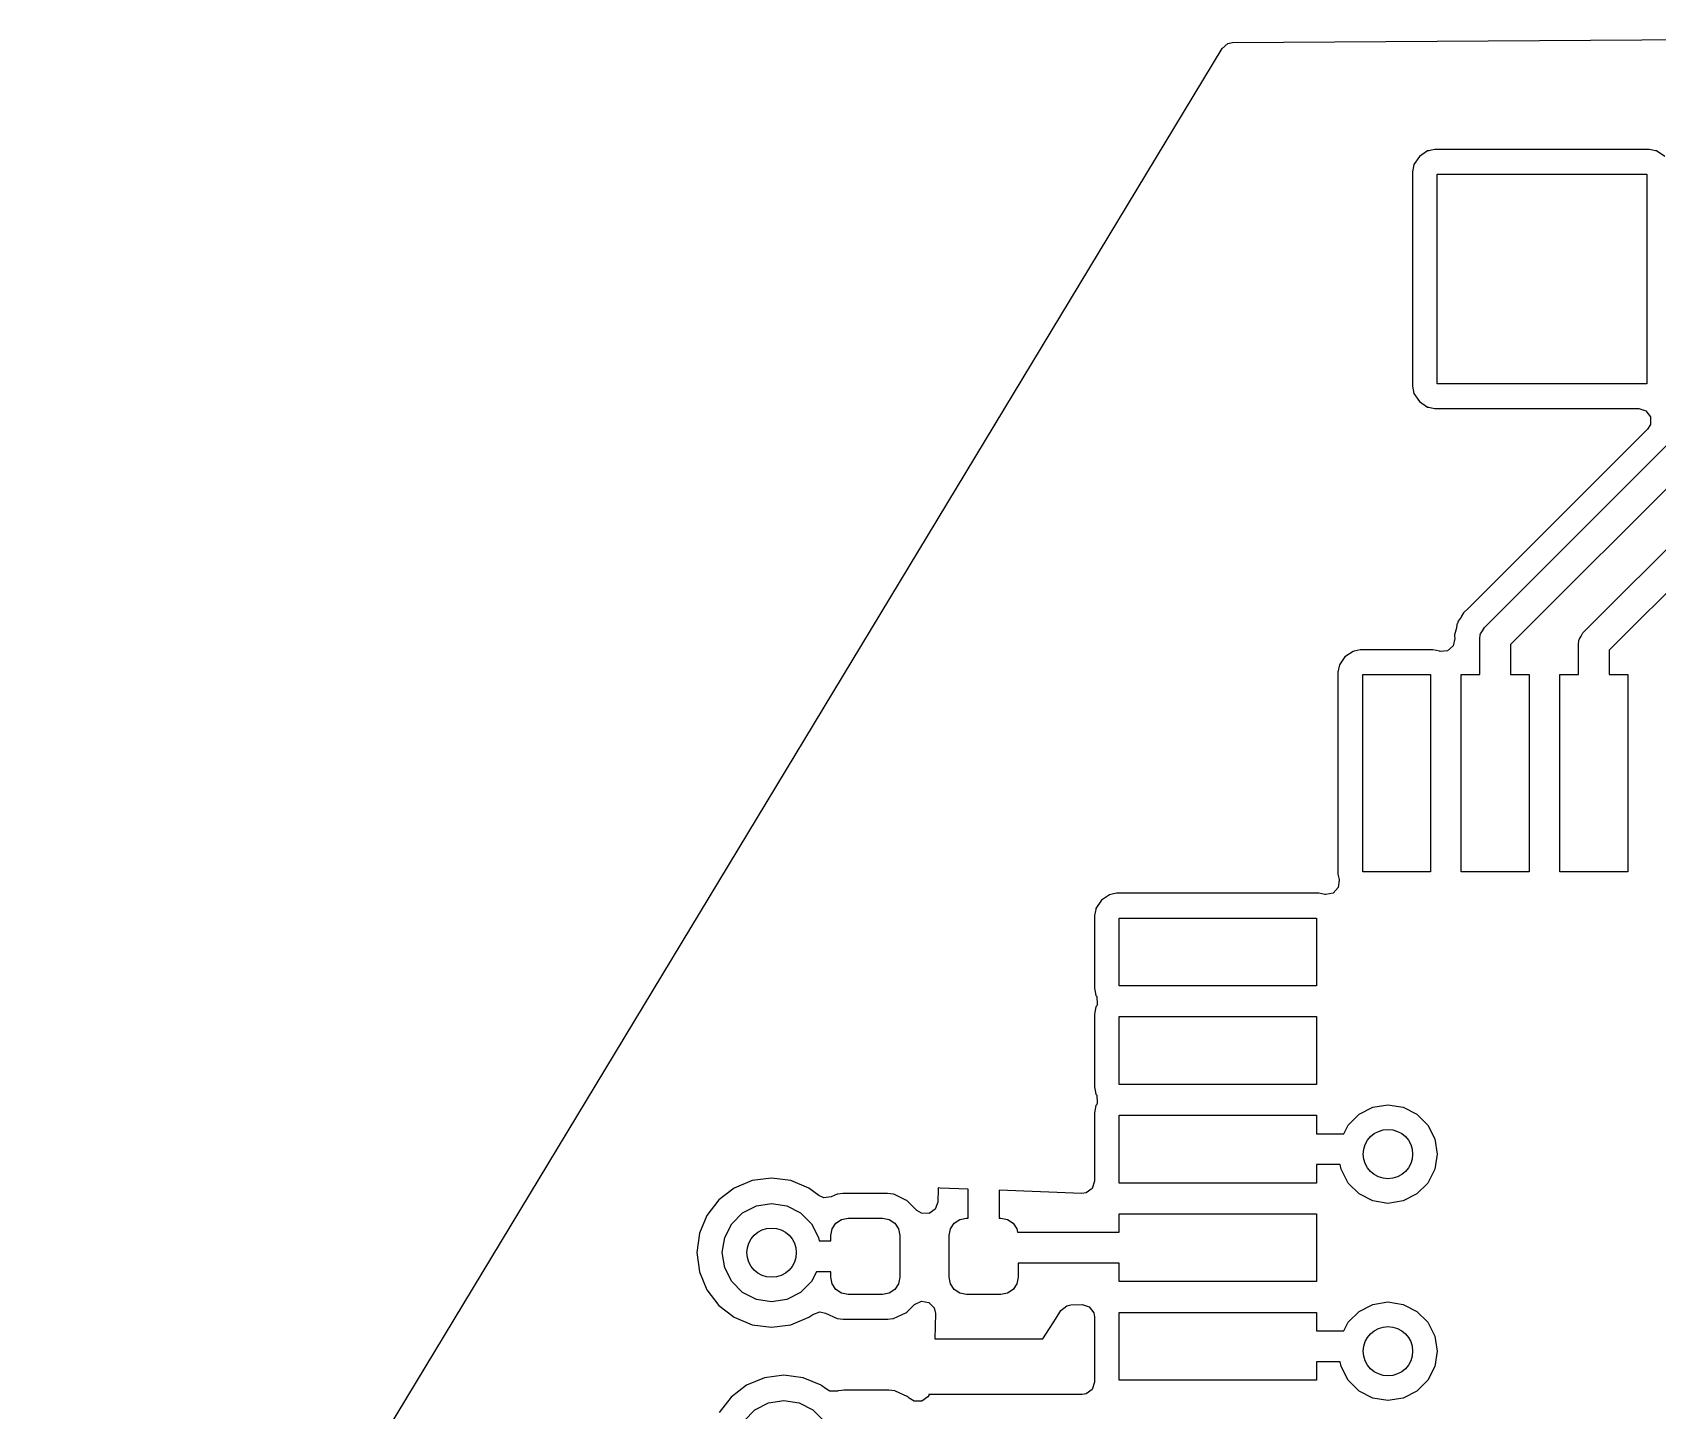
# Model space of a CAD drawing. Extents: x 128.2 to 165.3, y -118.5 to -85.
# Drawn here: x 128.8 to 141.99, y -96.18 to -85 of the extents above; entities that cross this region are included whole.
import ezdxf

# ---------------------------------------------------------------- set-up
doc = ezdxf.new("R2010")
doc.units = 0
doc.layers.add('BLACK', color=7, linetype='CONTINUOUS')

msp = doc.modelspace()

# ---------------------------------------------------------------- linework, layer by layer
at = {"layer": 'BLACK', "linetype": 'CONTINUOUS'}
for p, q in [((138.54, -85.0817), (150.28, -85.0001)), ((128.804, -101.1), (138.456, -85.1295)), ((138.456, -85.1295), (138.502, -85.0895)), ((138.502, -85.0895), (138.54, -85.0817)), ((140.18, -85.9495), (140.154, -85.9547)), ((141.92, -85.9495), (140.18, -85.9495)), ((141.946, -85.9547), (141.92, -85.9495)), ((140.011, -86.0718), (139.999, -86.1303)), ((140.055, -86.0054), (140.011, -86.0718)), ((140.122, -85.9611), (140.055, -86.0054)), ((140.131, -85.9592), (140.122, -85.9611)), ((140.154, -85.9547), (140.131, -85.9592)), ((140.131, -85.9592), (140.131, -85.9592)), ((141.969, -85.9592), (141.946, -85.9547)), ((141.978, -85.9611), (141.969, -85.9592)), ((141.969, -85.9592), (141.969, -85.9592)), ((142.045, -86.0054), (141.978, -85.9611)), ((139.999, -86.1303), (139.999, -87.8697)), ((140.2, -87.85), (140.2, -86.15)), ((140.2, -86.15), (141.9, -86.15)), ((141.9, -86.15), (141.9, -87.85)), ((140.582, -89.8266), (142.905, -87.5029)), ((143.084, -87.6775), (140.795, -89.9668)), ((139.999, -87.8697), (140.011, -87.9282)), ((141.9, -87.85), (140.2, -87.85)), ((140.011, -87.9282), (140.055, -87.9946)), ((140.055, -87.9946), (140.122, -88.0389)), ((140.122, -88.0389), (140.131, -88.0408)), ((140.131, -88.0408), (140.131, -88.0408)), ((140.131, -88.0408), (140.154, -88.0453)), ((140.154, -88.0453), (140.18, -88.0505)), ((140.18, -88.0505), (141.835, -88.0505)), ((141.835, -88.0505), (141.893, -88.0694)), ((141.382, -89.8716), (143.162, -88.0916)), ((141.893, -88.0694), (141.929, -88.1189)), ((141.929, -88.1801), (141.905, -88.2195)), ((141.929, -88.1189), (141.929, -88.1801)), ((141.905, -88.2195), (140.453, -89.6717)), ((143.302, -88.305), (141.595, -90.0118)), ((140.393, -89.7435), (140.37, -89.7753)), ((140.397, -89.7362), (140.393, -89.7435)), ((140.412, -89.71), (140.397, -89.7362)), ((140.417, -89.7025), (140.412, -89.71)), ((140.447, -89.6776), (140.417, -89.7025)), ((140.453, -89.6717), (140.447, -89.6776)), ((140.351, -89.8486), (140.341, -89.8862)), ((140.341, -89.8862), (140.341, -89.8948)), ((140.341, -89.8948), (140.343, -89.9163)), ((140.353, -89.8402), (140.351, -89.8486)), ((140.358, -89.8105), (140.353, -89.8402)), ((140.359, -89.802), (140.358, -89.8105)), ((140.358, -89.8105), (140.358, -89.8105)), ((140.364, -89.7945), (140.359, -89.802)), ((140.366, -89.789), (140.364, -89.7945)), ((140.368, -89.7837), (140.366, -89.789)), ((140.37, -89.7753), (140.368, -89.7837)), ((140.545, -89.915), (140.548, -89.893)), ((140.548, -89.8884), (140.549, -89.8859)), ((140.548, -89.893), (140.548, -89.8884)), ((140.549, -89.8859), (140.55, -89.8795)), ((140.55, -89.8795), (140.567, -89.8536)), ((140.567, -89.8536), (140.582, -89.8266)), ((141.35, -89.9245), (141.367, -89.8986)), ((141.367, -89.8986), (141.382, -89.8716)), ((139.517, -90.0211), (139.45, -90.0654)), ((139.526, -90.0192), (139.517, -90.0211)), ((139.549, -90.0147), (139.526, -90.0192)), ((139.526, -90.0192), (139.526, -90.0192)), ((139.575, -90.0095), (139.549, -90.0147)), ((140.165, -90.0095), (139.575, -90.0095)), ((140.195, -90.0156), (140.165, -90.0095)), ((140.219, -90.0203), (140.195, -90.0156)), ((140.223, -90.0211), (140.219, -90.0203)), ((140.219, -90.0203), (140.219, -90.0203)), ((140.224, -90.0213), (140.223, -90.0211)), ((140.283, -90.0161), (140.224, -90.0213)), ((140.33, -89.9759), (140.283, -90.0161)), ((140.343, -89.9163), (140.33, -89.9759)), ((140.545, -90.21), (140.545, -89.915)), ((140.795, -89.9668), (140.795, -90.21)), ((141.345, -89.96), (141.348, -89.938)), ((141.345, -90.21), (141.345, -89.96)), ((141.348, -89.9334), (141.349, -89.9309)), ((141.348, -89.938), (141.348, -89.9334)), ((141.349, -89.9309), (141.35, -89.9245)), ((141.595, -90.0118), (141.595, -90.21)), ((139.406, -90.1318), (139.394, -90.1903)), ((139.45, -90.0654), (139.406, -90.1318)), ((139.394, -90.1903), (139.394, -91.8297)), ((139.595, -91.81), (139.595, -90.21)), ((139.595, -90.21), (140.145, -90.21)), ((140.145, -90.21), (140.145, -91.81)), ((140.395, -91.81), (140.395, -90.21)), ((140.395, -90.21), (140.545, -90.21)), ((140.795, -90.21), (140.945, -90.21)), ((140.945, -90.21), (140.945, -91.81)), ((141.195, -91.81), (141.195, -90.21)), ((141.195, -90.21), (141.345, -90.21)), ((141.595, -90.21), (141.745, -90.21)), ((141.745, -90.21), (141.745, -91.81)), ((139.394, -91.8297), (139.403, -91.8733)), ((139.404, -91.8776), (139.397, -91.9384)), ((139.403, -91.8733), (139.404, -91.8776)), ((140.145, -91.81), (139.595, -91.81)), ((140.945, -91.81), (140.395, -91.81)), ((141.745, -91.81), (141.195, -91.81)), ((137.542, -91.9961), (137.475, -92.0404)), ((137.551, -91.9942), (137.542, -91.9961)), ((137.574, -91.9897), (137.551, -91.9942)), ((137.551, -91.9942), (137.551, -91.9942)), ((137.6, -91.9845), (137.574, -91.9897)), ((139.24, -91.9845), (137.6, -91.9845)), ((139.288, -91.994), (139.24, -91.9845)), ((139.295, -91.9952), (139.288, -91.994)), ((139.355, -91.9833), (139.295, -91.9952)), ((139.397, -91.9384), (139.355, -91.9833)), ((137.427, -92.1255), (137.419, -92.1653)), ((137.429, -92.1163), (137.427, -92.1255)), ((137.431, -92.1068), (137.429, -92.1163)), ((137.429, -92.1163), (137.429, -92.1163)), ((137.475, -92.0404), (137.431, -92.1068)), ((137.419, -92.1653), (137.419, -92.7547)), ((137.62, -92.735), (137.62, -92.185)), ((137.62, -92.185), (139.22, -92.185)), ((139.22, -92.185), (139.22, -92.735)), ((137.419, -92.7547), (137.431, -92.8132)), ((139.22, -92.735), (137.62, -92.735)), ((137.431, -92.9068), (137.419, -92.9653)), ((137.431, -92.8132), (137.437, -92.8213)), ((137.437, -92.8987), (137.431, -92.9068)), ((137.437, -92.8213), (137.437, -92.8221)), ((137.437, -92.8221), (137.442, -92.8831)), ((137.442, -92.8831), (137.437, -92.8979)), ((137.437, -92.8979), (137.437, -92.8987)), ((137.419, -92.9653), (137.419, -93.5547)), ((137.62, -93.535), (137.62, -92.985)), ((137.62, -92.985), (139.22, -92.985)), ((139.22, -92.985), (139.22, -93.535)), ((137.419, -93.5547), (137.431, -93.6132)), ((139.22, -93.535), (137.62, -93.535)), ((137.431, -93.7068), (137.419, -93.7653)), ((137.431, -93.6132), (137.437, -93.6213)), ((137.437, -93.6987), (137.431, -93.7068)), ((137.437, -93.6213), (137.437, -93.6221)), ((137.437, -93.6221), (137.442, -93.6831)), ((137.442, -93.6831), (137.437, -93.6979)), ((137.437, -93.6979), (137.437, -93.6987)), ((139.565, -93.7764), (139.676, -93.7196)), ((139.676, -93.7196), (139.8, -93.7)), ((139.8, -93.7), (139.924, -93.7196)), ((139.924, -93.7196), (140.035, -93.7764)), ((137.419, -93.7653), (137.419, -94.3199)), ((137.62, -94.335), (137.62, -93.785)), ((137.62, -93.785), (139.22, -93.785)), ((139.22, -93.785), (139.22, -93.935)), ((139.476, -93.8649), (139.565, -93.7764)), ((140.035, -93.7764), (140.124, -93.8649)), ((139.22, -93.935), (139.441, -93.935)), ((139.441, -93.935), (139.476, -93.8649)), ((140.124, -93.8649), (140.18, -93.9764)), ((140.18, -93.9764), (140.2, -94.1)), ((140.2, -94.1), (140.18, -94.2236)), ((139.413, -94.185), (139.22, -94.185)), ((139.22, -94.185), (139.22, -94.335)), ((139.42, -94.2236), (139.413, -94.185)), ((139.476, -94.3351), (139.42, -94.2236)), ((140.18, -94.2236), (140.124, -94.3351)), ((134.497, -94.3755), (134.372, -94.4717)), ((134.643, -94.315), (134.497, -94.3755)), ((134.8, -94.2943), (134.643, -94.315)), ((134.957, -94.315), (134.8, -94.2943)), ((135.103, -94.3755), (134.957, -94.315)), ((135.182, -94.4364), (135.103, -94.3755)), ((136.15, -94.3832), (136.148, -94.4892)), ((136.166, -94.3756), (136.15, -94.375)), ((136.15, -94.375), (136.15, -94.3832)), ((136.15, -94.3832), (136.15, -94.3832)), ((136.395, -94.3842), (136.166, -94.3756)), ((136.395, -94.62), (136.395, -94.3842)), ((137.401, -94.3781), (137.351, -94.4141)), ((137.419, -94.3199), (137.401, -94.3781)), ((139.22, -94.335), (137.62, -94.335)), ((139.565, -94.4236), (139.476, -94.3351)), ((140.124, -94.3351), (140.035, -94.4236)), ((134.372, -94.4717), (134.275, -94.5972)), ((134.676, -94.5196), (134.8, -94.5)), ((134.8, -94.5), (134.924, -94.5196)), ((135.224, -94.455), (135.182, -94.4364)), ((135.284, -94.4476), (135.224, -94.455)), ((135.331, -94.426), (135.284, -94.4476)), ((135.338, -94.425), (135.331, -94.426)), ((135.377, -94.4199), (135.338, -94.425)), ((135.338, -94.425), (135.338, -94.425)), ((135.38, -94.4195), (135.377, -94.4199)), ((135.377, -94.4199), (135.377, -94.4199)), ((135.56, -94.4195), (135.38, -94.4195)), ((135.74, -94.4195), (135.56, -94.4195)), ((135.789, -94.426), (135.74, -94.4195)), ((135.796, -94.4292), (135.789, -94.426)), ((135.89, -94.4731), (135.796, -94.4292)), ((135.898, -94.4768), (135.89, -94.4731)), ((135.89, -94.4731), (135.89, -94.4731)), ((135.979, -94.5571), (135.898, -94.4768)), ((136.148, -94.4892), (136.128, -94.547)), ((137.317, -94.4189), (136.645, -94.3936)), ((136.645, -94.3936), (136.645, -94.62)), ((137.351, -94.4141), (137.317, -94.4189)), ((139.676, -94.4804), (139.565, -94.4236)), ((139.8, -94.5), (139.676, -94.4804)), ((139.924, -94.4804), (139.8, -94.5)), ((140.035, -94.4236), (139.924, -94.4804)), ((134.275, -94.5972), (134.215, -94.7432)), ((134.476, -94.6649), (134.565, -94.5764)), ((134.565, -94.5764), (134.676, -94.5196)), ((134.924, -94.5196), (135.035, -94.5764)), ((135.035, -94.5764), (135.124, -94.6649)), ((135.321, -94.661), (135.366, -94.6307)), ((135.366, -94.6307), (135.42, -94.62)), ((135.42, -94.62), (135.7, -94.62)), ((135.7, -94.62), (135.754, -94.6307)), ((135.754, -94.6307), (135.799, -94.661)), ((136.016, -94.5807), (135.979, -94.5571)), ((136.077, -94.5819), (136.016, -94.5807)), ((136.128, -94.547), (136.077, -94.5819)), ((136.281, -94.661), (136.326, -94.6307)), ((136.326, -94.6307), (136.38, -94.62)), ((136.38, -94.62), (136.395, -94.62)), ((136.645, -94.62), (136.66, -94.62)), ((136.66, -94.62), (136.714, -94.6307)), ((136.714, -94.6307), (136.759, -94.661)), ((137.62, -94.735), (137.62, -94.585)), ((137.62, -94.585), (139.22, -94.585)), ((139.22, -94.585), (139.22, -95.135)), ((134.215, -94.7432), (134.194, -94.9)), ((134.4, -94.9), (134.42, -94.7764)), ((134.42, -94.7764), (134.476, -94.6649)), ((135.124, -94.6649), (135.18, -94.7764)), ((135.18, -94.7764), (135.185, -94.805)), ((135.28, -94.76), (135.291, -94.7064)), ((135.28, -94.805), (135.28, -94.76)), ((135.291, -94.7064), (135.321, -94.661)), ((135.799, -94.661), (135.829, -94.7064)), ((135.829, -94.7064), (135.84, -94.76)), ((135.84, -94.76), (135.84, -95.1)), ((136.24, -94.76), (136.251, -94.7064)), ((136.24, -95.1), (136.24, -94.76)), ((136.251, -94.7064), (136.281, -94.661)), ((136.759, -94.661), (136.789, -94.7064)), ((136.789, -94.7064), (136.795, -94.735)), ((136.795, -94.735), (137.62, -94.735)), ((134.194, -94.9), (134.215, -95.0568)), ((134.42, -95.0236), (134.4, -94.9)), ((135.185, -94.805), (135.28, -94.805)), ((134.476, -95.1351), (134.42, -95.0236)), ((137.62, -94.985), (136.8, -94.985)), ((136.8, -94.985), (136.8, -95.1)), ((137.62, -95.135), (137.62, -94.985)), ((134.215, -95.0568), (134.275, -95.2028)), ((134.565, -95.2236), (134.476, -95.1351)), ((135.124, -95.1351), (135.035, -95.2236)), ((135.164, -95.055), (135.124, -95.1351)), ((135.28, -95.055), (135.164, -95.055)), ((135.28, -95.1), (135.28, -95.055)), ((135.291, -95.1536), (135.28, -95.1)), ((135.321, -95.199), (135.291, -95.1536)), ((135.829, -95.1536), (135.799, -95.199)), ((135.84, -95.1), (135.829, -95.1536)), ((136.251, -95.1536), (136.24, -95.1)), ((136.281, -95.199), (136.251, -95.1536)), ((136.789, -95.1536), (136.759, -95.199)), ((136.8, -95.1), (136.789, -95.1536)), ((139.22, -95.135), (137.62, -95.135)), ((134.275, -95.2028), (134.372, -95.3283)), ((134.676, -95.2804), (134.565, -95.2236)), ((134.8, -95.3), (134.676, -95.2804)), ((134.924, -95.2804), (134.8, -95.3)), ((135.035, -95.2236), (134.924, -95.2804)), ((135.366, -95.2293), (135.321, -95.199)), ((135.42, -95.24), (135.366, -95.2293)), ((135.7, -95.24), (135.42, -95.24)), ((135.754, -95.2293), (135.7, -95.24)), ((135.799, -95.199), (135.754, -95.2293)), ((135.96, -95.3213), (136.015, -95.2935)), ((136.015, -95.2935), (136.075, -95.3031)), ((136.075, -95.3031), (136.118, -95.3464)), ((136.326, -95.2293), (136.281, -95.199)), ((136.38, -95.24), (136.326, -95.2293)), ((136.66, -95.24), (136.38, -95.24)), ((136.714, -95.2293), (136.66, -95.24)), ((136.759, -95.199), (136.714, -95.2293)), ((139.676, -95.3196), (139.8, -95.3)), ((139.8, -95.3), (139.924, -95.3196)), ((134.372, -95.3283), (134.497, -95.4245)), ((134.497, -95.4245), (134.643, -95.485)), ((134.957, -95.485), (135.103, -95.4245)), ((135.103, -95.4245), (135.134, -95.4009)), ((135.134, -95.4009), (135.191, -95.3805)), ((135.191, -95.3805), (135.236, -95.3898)), ((135.236, -95.3898), (135.331, -95.434)), ((135.331, -95.434), (135.38, -95.4405)), ((135.38, -95.4405), (135.56, -95.4405)), ((135.56, -95.4405), (135.74, -95.4405)), ((135.74, -95.4405), (135.743, -95.4401)), ((135.743, -95.4401), (135.782, -95.435)), ((135.743, -95.4401), (135.743, -95.4401)), ((135.782, -95.435), (135.789, -95.434)), ((135.782, -95.435), (135.782, -95.435)), ((135.789, -95.434), (135.86, -95.4009)), ((135.86, -95.4009), (135.89, -95.3869)), ((135.89, -95.3869), (135.898, -95.3832)), ((135.89, -95.3869), (135.89, -95.3869)), ((135.898, -95.3832), (135.96, -95.3213)), ((136.118, -95.3464), (136.129, -95.3933)), ((136.129, -95.3933), (136.125, -95.6)), ((137, -95.6), (137.108, -95.4308)), ((137.108, -95.4308), (137.147, -95.3697)), ((137.147, -95.3697), (137.194, -95.3307)), ((137.194, -95.3307), (137.228, -95.3238)), ((137.228, -95.3238), (137.318, -95.3218)), ((137.318, -95.3218), (137.377, -95.3395)), ((137.377, -95.3395), (137.414, -95.3882)), ((137.414, -95.3882), (137.419, -95.4208)), ((137.419, -95.4208), (137.419, -95.951)), ((137.62, -95.935), (137.62, -95.385)), ((137.62, -95.385), (139.22, -95.385)), ((139.22, -95.385), (139.22, -95.535)), ((139.476, -95.4649), (139.565, -95.3764)), ((139.565, -95.3764), (139.676, -95.3196)), ((139.924, -95.3196), (140.035, -95.3764)), ((140.035, -95.3764), (140.124, -95.4649)), ((134.643, -95.485), (134.8, -95.5057)), ((134.8, -95.5057), (134.957, -95.485)), ((139.22, -95.535), (139.441, -95.535)), ((139.441, -95.535), (139.476, -95.4649)), ((140.124, -95.4649), (140.18, -95.5764)), ((136.125, -95.6), (137, -95.6)), ((140.18, -95.5764), (140.2, -95.7)), ((140.2, -95.7), (140.18, -95.8236)), ((139.413, -95.785), (139.22, -95.785)), ((139.22, -95.785), (139.22, -95.935)), ((139.42, -95.8236), (139.413, -95.785)), ((139.476, -95.9351), (139.42, -95.8236)), ((140.18, -95.8236), (140.124, -95.9351)), ((134.743, -95.915), (134.597, -95.9755)), ((134.9, -95.8943), (134.743, -95.915)), ((135.057, -95.915), (134.9, -95.8943)), ((135.203, -95.9755), (135.057, -95.915)), ((137.419, -95.951), (137.401, -96.0092)), ((139.22, -95.935), (137.62, -95.935)), ((139.565, -96.0236), (139.476, -95.9351)), ((140.124, -95.9351), (140.035, -96.0236)), ((134.472, -96.0717), (134.375, -96.1972)), ((134.597, -95.9755), (134.472, -96.0717)), ((134.776, -96.1196), (134.9, -96.1)), ((134.9, -96.1), (135.024, -96.1196)), ((135.208, -95.9794), (135.203, -95.9755)), ((135.245, -96.0079), (135.208, -95.9794)), ((135.272, -96.0225), (135.245, -96.0079)), ((135.333, -96.0244), (135.272, -96.0225)), ((135.334, -96.0242), (135.333, -96.0244)), ((135.341, -96.021), (135.334, -96.0242)), ((135.366, -96.0177), (135.341, -96.021)), ((135.387, -96.0149), (135.366, -96.0177)), ((135.39, -96.0145), (135.387, -96.0149)), ((135.387, -96.0149), (135.387, -96.0149)), ((135.57, -96.0145), (135.39, -96.0145)), ((135.75, -96.0145), (135.57, -96.0145)), ((135.799, -96.021), (135.75, -96.0145)), ((135.806, -96.0242), (135.799, -96.021)), ((135.9, -96.0681), (135.806, -96.0242)), ((135.908, -96.0718), (135.9, -96.0681)), ((135.9, -96.0681), (135.9, -96.0681)), ((135.917, -96.0807), (135.908, -96.0718)), ((135.957, -96.1048), (135.917, -96.0807)), ((136.067, -96.0688), (136.018, -96.1048)), ((136.075, -96.0582), (136.067, -96.0688)), ((137.32, -96.05), (136.075, -96.05)), ((136.075, -96.05), (136.075, -96.0582)), ((137.351, -96.0452), (137.32, -96.05)), ((137.401, -96.0092), (137.351, -96.0452)), ((139.676, -96.0804), (139.565, -96.0236)), ((139.8, -96.1), (139.676, -96.0804)), ((139.924, -96.0804), (139.8, -96.1)), ((140.035, -96.0236), (139.924, -96.0804)), ((134.576, -96.2649), (134.665, -96.1764)), ((134.665, -96.1764), (134.776, -96.1196)), ((135.024, -96.1196), (135.135, -96.1764)), ((135.135, -96.1764), (135.224, -96.2649)), ((136.018, -96.1048), (135.957, -96.1048))]:
    msp.add_line(p, q, dxfattribs=at)
at = {"layer": 'BLACK'}
for centre in [(139.8, -94.1), (134.8, -94.9), (139.8, -95.7)]:
    msp.add_circle(centre, 0.2, dxfattribs=at)

doc.saveas('drawing.dxf')
